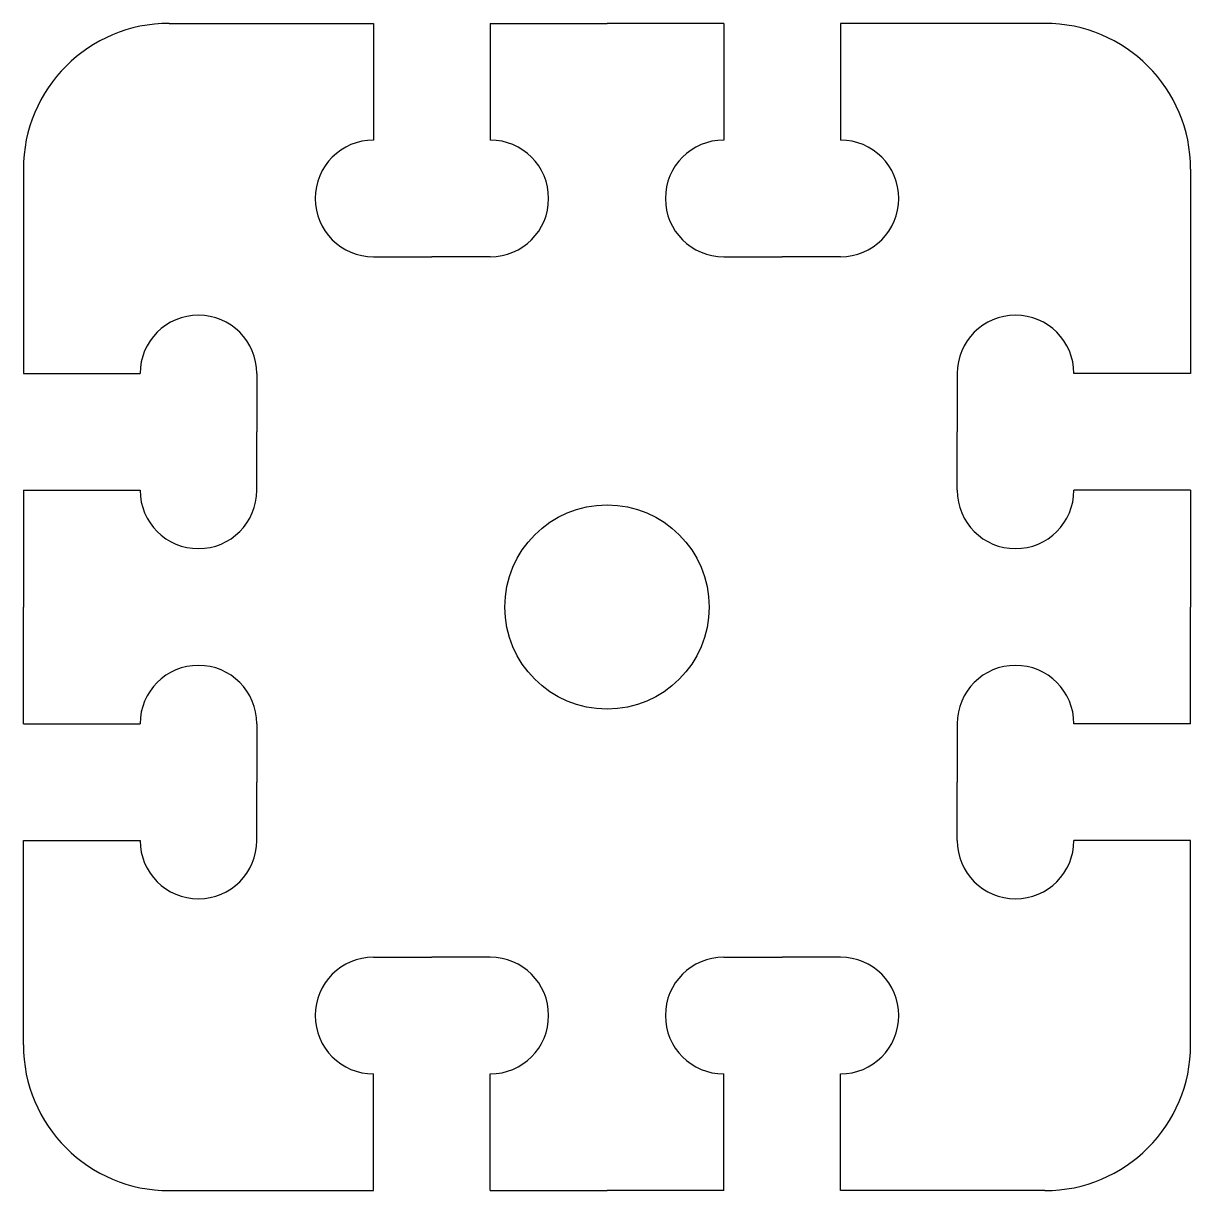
# Model space of a CAD drawing. Header units: millimetres. Extents: x 0 to 40, y 0 to 40.
import ezdxf

# ---------------------------------------------------------------- set-up
doc = ezdxf.new("R2010")
doc.units = ezdxf.units.MM
doc.layers.get('0').update_dxf_attribs({"lineweight": 25, "true_color": 0xffffff})

msp = doc.modelspace()

# ---------------------------------------------------------------- linework, layer by layer
for p, q in [((5, 40), (12, 40)), ((12, 40), (12, 36)), ((16, 40), (16, 36)), ((16, 40), (20, 40)), ((24, 40), (20, 40)), ((24, 40), (24, 36)), ((35, 40), (28, 40)), ((28, 40), (28, 36)), ((0, 35), (0, 28)), ((40, 35), (40, 28)), ((12, 32), (14, 32)), ((16, 32), (14, 32)), ((24, 32), (26, 32)), ((28, 32), (26, 32)), ((8, 28), (8, 26)), ((0, 28), (4, 28)), ((32, 28), (32, 26)), ((40, 28), (36, 28)), ((8, 24), (8, 26)), ((32, 24), (32, 26)), ((0, 24), (4, 24)), ((0, 24), (0, 20)), ((40, 24), (36, 24)), ((40, 24), (40, 20)), ((0, 16), (0, 20)), ((40, 16), (40, 20)), ((0, 16), (4, 16)), ((8, 16), (8, 14)), ((32, 16), (32, 14)), ((40, 16), (36, 16)), ((8, 12), (8, 14)), ((32, 12), (32, 14)), ((0, 12), (4, 12)), ((0, 5), (0, 12)), ((40, 12), (36, 12)), ((40, 5), (40, 12)), ((12, 8), (14, 8)), ((16, 8), (14, 8)), ((24, 8), (26, 8)), ((28, 8), (26, 8)), ((12, 0), (12, 4)), ((16, 0), (16, 4)), ((24, 0), (24, 4)), ((28, 0), (28, 4)), ((5, 0), (12, 0)), ((16, 0), (20, 0)), ((24, 0), (20, 0)), ((35, 0), (28, 0))]:
    msp.add_line(p, q)
msp.add_circle((20, 20), 3.5)
for centre, radius, start, end in [((5, 35), 5, 90, 180), ((35, 35), 5, 0, 90), ((12, 34), 2, 90, 270), ((16, 34), 2, 270, 90), ((24, 34), 2, 90, 270), ((28, 34), 2, 270, 90), ((6, 28), 2, 0, 180), ((34, 28), 2, 0, 180), ((6, 24), 2, 180, 0), ((34, 24), 2, 180, 0), ((6, 16), 2, 0, 180), ((34, 16), 2, 0, 180), ((6, 12), 2, 180, 0), ((34, 12), 2, 180, 0), ((12, 6), 2, 90, 270), ((16, 6), 2, 270, 90), ((24, 6), 2, 90, 270), ((28, 6), 2, 270, 90), ((5, 5), 5, 180, 270), ((35, 5), 5, 270, 0)]:
    msp.add_arc(centre, radius, start, end)

doc.saveas('drawing.dxf')
